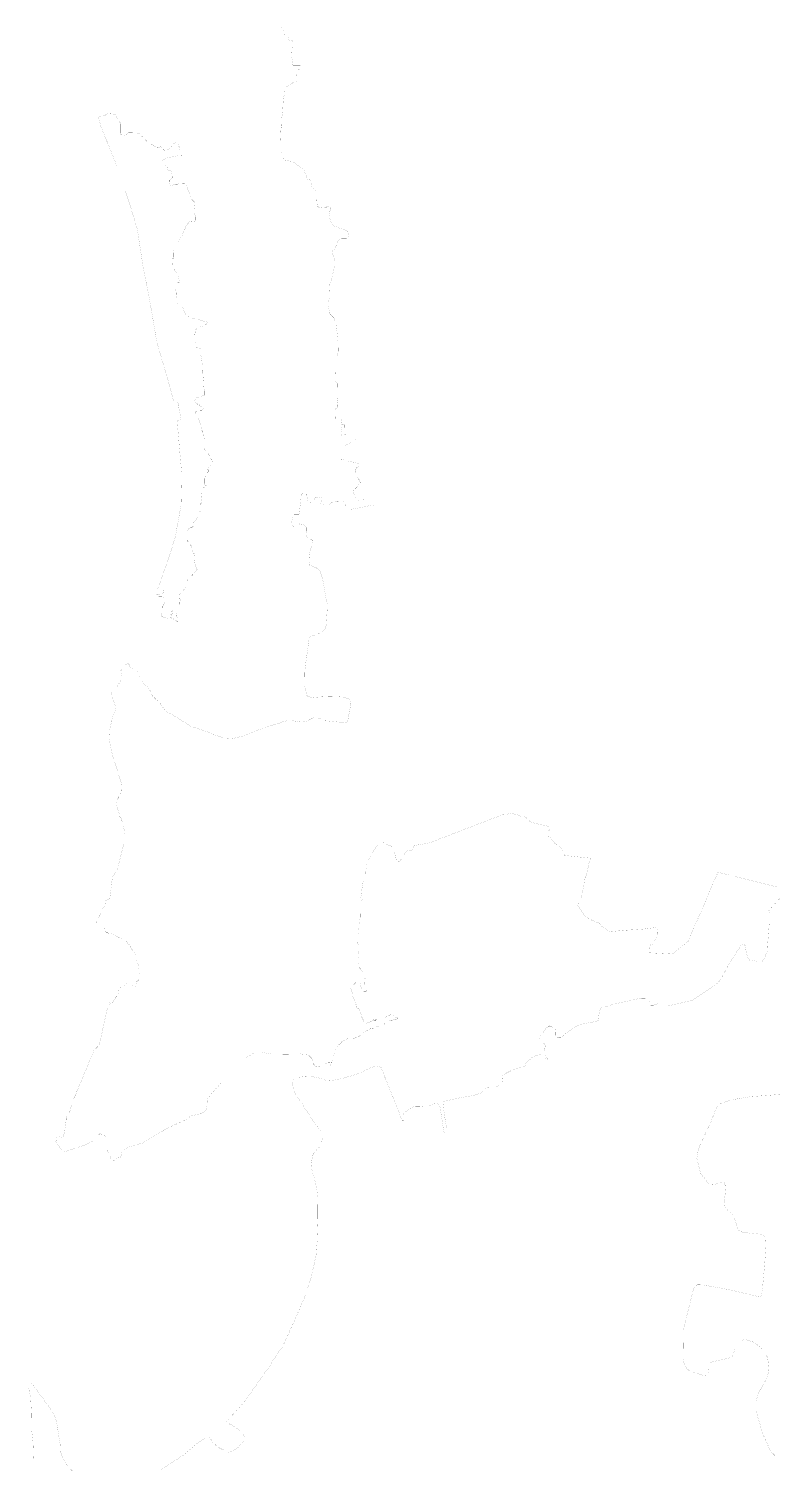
# Model space of a CAD drawing. Header units: metres. Extents: x 264643 to 276801, y 2090546 to 2143845.
# Drawn here: x 270138 to 276352, y 2104302 to 2116143 of the extents above; entities that cross this region are included whole.
import ezdxf

# ---------------------------------------------------------------- set-up
doc = ezdxf.new("R2010")
doc.units = ezdxf.units.M
doc.layers.add('HAZARDS LINE', color=1, linetype='Continuous')

msp = doc.modelspace()

# ---------------------------------------------------------------- linework, layer by layer
at = {"layer": 'HAZARDS LINE', "lineweight": 18}
for points, const_width in [([(272252, 2116051), (272250, 2116063), (272246, 2116075), (272247, 2116103), (272243, 2116115), (272239, 2116119), (272223, 2116139), (272212, 2116191)], 0.134), ([(271226, 2104285), (271354, 2104363), (271410, 2104402), (271515, 2104492), (271591, 2104543), (271615, 2104551), (271627, 2104551), (271643, 2104523), (271658, 2104503), (271698, 2104466), (271761, 2104434), (271785, 2104426), (271829, 2104445), (271869, 2104472), (271906, 2104520), (271914, 2104544), (271906, 2104576), (271883, 2104600), (271839, 2104628), (271804, 2104652), (271776, 2104665), (271768, 2104677), (271784, 2104700), (271837, 2104756), (271917, 2104846), (272116, 2105127), (272168, 2105210), (272229, 2105297), (272278, 2105404), (272323, 2105503), (272372, 2105614), (272405, 2105689), (272430, 2105765), (272458, 2105844), (272483, 2105951), (272504, 2106047), (272509, 2106114), (272514, 2106174), (272519, 2106306), (272518, 2106509), (272511, 2106589), (272492, 2106672), (272469, 2106752), (272465, 2106800), (272474, 2106864), (272486, 2106888), (272510, 2106915), (272531, 2106939), (272551, 2106978), (272555, 2107010), (272556, 2107042), (272540, 2107074), (272524, 2107094), (272501, 2107122), (272473, 2107163), (272434, 2107223), (272411, 2107259), (272391, 2107291), (272364, 2107331), (272332, 2107375), (272317, 2107423), (272309, 2107459), (272318, 2107487), (272326, 2107499), (272350, 2107511), (272406, 2107518), (272453, 2107521), (272541, 2107504), (272588, 2107484), (272632, 2107487), (272692, 2107495), (272796, 2107525), (272872, 2107548), (272912, 2107572), (272964, 2107595), (272996, 2107603), (273024, 2107599), (273040, 2107594), (273059, 2107542), (273172, 2107262), (273214, 2107154), (273226, 2107154), (273234, 2107162), (273223, 2107206), (273227, 2107218), (273239, 2107230), (273255, 2107237), (273291, 2107265), (273323, 2107272), (273359, 2107272), (273391, 2107276), (273431, 2107275), (273447, 2107279), (273451, 2107287), (273459, 2107291), (273487, 2107295), (273502, 2107294), (273518, 2107282), (273526, 2107262), (273556, 2107063), (273563, 2107051), (273579, 2107050), (273580, 2107094), (273569, 2107150), (273554, 2107258), (273550, 2107294), (273550, 2107310), (273586, 2107321), (273690, 2107344), (273762, 2107355), (273814, 2107366), (273850, 2107378), (273878, 2107398), (273898, 2107417), (273914, 2107429), (273938, 2107433), (273990, 2107432), (274014, 2107448), (274034, 2107468), (274042, 2107487), (274046, 2107495), (274035, 2107507), (274035, 2107515), (274047, 2107531), (274071, 2107547), (274095, 2107559), (274127, 2107574), (274159, 2107586), (274191, 2107593), (274219, 2107601), (274227, 2107613), (274231, 2107625), (274239, 2107637), (274259, 2107652), (274276, 2107672), (274304, 2107688), (274332, 2107695), (274352, 2107703), (274355, 2107699), (274387, 2107667), (274407, 2107659), (274415, 2107662), (274411, 2107666), (274399, 2107683), (274383, 2107695), (274375, 2107703), (274376, 2107715), (274380, 2107723), (274384, 2107735), (274388, 2107750), (274392, 2107774), (274388, 2107786), (274369, 2107802), (274353, 2107819), (274341, 2107823), (274341, 2107827), (274349, 2107846), (274353, 2107850), (274402, 2107922), (274414, 2107929), (274418, 2107933), (274426, 2107933), (274430, 2107937), (274434, 2107933), (274442, 2107933), (274454, 2107925), (274477, 2107905), (274481, 2107905), (274481, 2107901), (274477, 2107893), (274473, 2107885), (274473, 2107857), (274477, 2107853), (274485, 2107845), (274500, 2107837), (274520, 2107837), (274565, 2107876), (274637, 2107927), (274709, 2107954), (274793, 2107969), (274821, 2107977), (274829, 2107984), (274833, 2108024), (274837, 2108044), (274842, 2108064), (274846, 2108076), (274858, 2108084), (274954, 2108114), (275097, 2108145), (275177, 2108164), (275233, 2108163), (275237, 2108159), (275241, 2108159), (275241, 2108155), (275245, 2108151), (275245, 2108143), (275249, 2108131), (275249, 2108119), (275252, 2108115), (275252, 2108111), (275256, 2108107), (275264, 2108103), (275284, 2108103), (275292, 2108107), (275296, 2108111), (275308, 2108114), (275316, 2108118), (275328, 2108118), (275332, 2108114), (275396, 2108098), (275543, 2108132), (275607, 2108147), (275772, 2108257), (275828, 2108304), (275844, 2108331), (275897, 2108430), (275987, 2108573), (276007, 2108601), (276019, 2108604), (276027, 2108604), (276035, 2108600), (276039, 2108592), (276042, 2108576), (276046, 2108548), (276054, 2108516), (276057, 2108496), (276065, 2108484), (276069, 2108480), (276077, 2108476), (276093, 2108476), (276137, 2108464), (276173, 2108463), (276181, 2108467), (276201, 2108499), (276205, 2108511), (276209, 2108523), (276217, 2108542), (276221, 2108558), (276222, 2108590), (276231, 2108706), (276236, 2108773), (276236, 2108825), (276237, 2108861), (276233, 2108885), (276253, 2108908), (276322, 2108983), (276322, 2108999), (276322, 2109019), (276323, 2109043), (276323, 2109055), (276331, 2109071), (276100, 2109129), (275814, 2109200), (275569, 2108633), (275440, 2108527), (275249, 2108537), (275249, 2108553), (275250, 2108573), (275254, 2108589), (275254, 2108597), (275258, 2108605), (275282, 2108609), (275290, 2108633), (275298, 2108644), (275302, 2108656), (275315, 2108672), (275315, 2108684), (275319, 2108696), (275319, 2108708), (275315, 2108716), (275315, 2108728), (275311, 2108736), (275307, 2108740), (275299, 2108744), (275232, 2108737), (275212, 2108733), (275104, 2108726), (275056, 2108723), (274937, 2108712), (274921, 2108716), (274913, 2108717), (274897, 2108729), (274857, 2108757), (274850, 2108765), (274842, 2108777), (274838, 2108781), (274826, 2108785), (274814, 2108789), (274782, 2108802), (274723, 2108834), (274656, 2108935), (274660, 2108938), (274664, 2108938), (274664, 2108942), (274668, 2108942), (274668, 2108946), (274672, 2108946), (274672, 2108950), (274676, 2108954), (274676, 2108958), (274681, 2108962), (274681, 2108966), (274681, 2108970), (274681, 2108974), (274685, 2108978), (274685, 2108982), (274689, 2109006), (274693, 2109022), (274701, 2109050), (274710, 2109097), (274714, 2109109), (274718, 2109145), (274722, 2109149), (274723, 2109153), (274723, 2109157), (274731, 2109181), (274735, 2109197), (274752, 2109276), (274764, 2109316), (274553, 2109338), (274549, 2109342), (274545, 2109346), (274546, 2109354), (274542, 2109366), (274538, 2109378), (274534, 2109386), (274530, 2109390), (274526, 2109398), (274514, 2109406), (274494, 2109414), (274483, 2109427), (274467, 2109439), (274435, 2109483), (274416, 2109499), (274416, 2109511), (274416, 2109519), (274416, 2109527), (274416, 2109535), (274420, 2109543), (274424, 2109547), (274428, 2109555), (274429, 2109575), (274305, 2109604), (274286, 2109608), (274274, 2109612), (274230, 2109652), (274222, 2109657), (274214, 2109657), (274206, 2109657), (274202, 2109657), (274183, 2109665), (274159, 2109673), (274127, 2109682), (274115, 2109686), (274079, 2109678), (274043, 2109675), (273427, 2109438), (273311, 2109420), (273295, 2109384), (273291, 2109380), (273287, 2109380), (273255, 2109377), (273251, 2109373), (273243, 2109369), (273239, 2109365), (273235, 2109357), (273231, 2109341), (273227, 2109329), (273223, 2109321), (273219, 2109321), (273191, 2109290), (273183, 2109286), (273179, 2109286), (273179, 2109290), (273175, 2109290), (273171, 2109294), (273167, 2109298), (273167, 2109302), (273163, 2109306), (273159, 2109318), (273155, 2109342), (273148, 2109370), (273140, 2109394), (273136, 2109406), (273132, 2109410), (273124, 2109414), (273116, 2109418), (273092, 2109426), (273053, 2109447), (273049, 2109451), (273045, 2109451), (273041, 2109451), (273037, 2109451), (273033, 2109447), (273029, 2109447), (273021, 2109439), (273017, 2109435), (273017, 2109431), (273013, 2109427), (273009, 2109423), (273001, 2109411), (272980, 2109380), (272976, 2109372), (272968, 2109360), (272968, 2109356), (272968, 2109352), (272964, 2109344), (272964, 2109340), (272960, 2109340), (272952, 2109320), (272948, 2109316), (272948, 2109312), (272944, 2109313), (272940, 2109309), (272928, 2109289), (272928, 2109285), (272924, 2109285), (272924, 2109281), (272924, 2109277), (272919, 2109261), (272919, 2109245), (272915, 2109225), (272915, 2109221), (272915, 2109213), (272911, 2109197), (272911, 2109193), (272911, 2109189), (272907, 2109185), (272906, 2109181), (272906, 2109177), (272906, 2109174), (272906, 2109170), (272906, 2109166), (272906, 2109150), (272902, 2109150), (272902, 2109146), (272902, 2109142), (272898, 2109142), (272894, 2109142), (272890, 2109114), (272885, 2109086), (272881, 2109054), (272877, 2109014), (272872, 2108991), (272876, 2108991), (272880, 2108991), (272880, 2108987), (272880, 2108983), (272884, 2108979), (272880, 2108967), (272880, 2108955), (272880, 2108951), (272880, 2108947), (272880, 2108931), (272876, 2108919), (272876, 2108911), (272875, 2108907), (272875, 2108903), (272875, 2108899), (272875, 2108895), (272875, 2108891), (272871, 2108883), (272871, 2108879), (272871, 2108867), (272871, 2108863), (272871, 2108859), (272867, 2108855), (272867, 2108851), (272867, 2108843), (272867, 2108835), (272867, 2108831), (272866, 2108815), (272862, 2108800), (272862, 2108796), (272862, 2108788), (272858, 2108772), (272858, 2108768), (272858, 2108764), (272858, 2108760), (272858, 2108756), (272858, 2108752), (272858, 2108744), (272858, 2108740), (272854, 2108728), (272853, 2108724), (272853, 2108720), (272853, 2108712), (272849, 2108684), (272849, 2108660), (272849, 2108652), (272849, 2108648), (272848, 2108616), (272852, 2108600), (272852, 2108581), (272852, 2108573), (272852, 2108557), (272852, 2108553), (272855, 2108533), (272851, 2108529), (272851, 2108525), (272851, 2108505), (272851, 2108501), (272855, 2108497), (272855, 2108481), (272855, 2108477), (272855, 2108473), (272855, 2108469), (272855, 2108465), (272854, 2108461), (272858, 2108445), (272858, 2108425), (272858, 2108417), (272866, 2108409), (272874, 2108401), (272889, 2108377), (272905, 2108329), (272909, 2108321), (272900, 2108293), (272900, 2108285), (272904, 2108273), (272924, 2108233), (272924, 2108229), (272916, 2108221), (272908, 2108221), (272896, 2108221), (272892, 2108226), (272888, 2108226), (272880, 2108234), (272880, 2108238), (272868, 2108278), (272865, 2108290), (272861, 2108294), (272857, 2108298), (272849, 2108302), (272841, 2108298), (272833, 2108294), (272817, 2108278), (272792, 2108251), (272788, 2108247), (272796, 2108223), (272804, 2108199), (272807, 2108179), (272819, 2108147), (272823, 2108135), (272831, 2108115), (272835, 2108107), (272838, 2108091), (272842, 2108087), (272842, 2108083), (272846, 2108083), (272850, 2108079), (272858, 2108075), (272858, 2108071), (272862, 2108070), (272862, 2108067), (272866, 2108058), (272866, 2108055), (272870, 2108046), (272877, 2108023), (272877, 2108015), (272881, 2108007), (272889, 2107991), (272897, 2107974), (272897, 2107970), (272901, 2107959), (272905, 2107954), (272904, 2107950), (272908, 2107950), (272908, 2107946), (272912, 2107946), (272912, 2107942), (272912, 2107946), (272916, 2107946), (272920, 2107946), (272920, 2107950), (272916, 2107950), (272916, 2107954), (272920, 2107954), (272932, 2107962), (272952, 2107970), (272972, 2107978), (272973, 2107982), (272977, 2107982), (272977, 2107986), (272981, 2107985), (272981, 2107981), (272980, 2107978), (272984, 2107977), (272988, 2107977), (272988, 2107981), (272989, 2107985), (272992, 2107985), (272992, 2107981), (272996, 2107977), (272996, 2107981), (272996, 2107985), (273000, 2107985), (273001, 2107989), (273004, 2107989), (273005, 2107993), (273009, 2107993), (273013, 2107993), (273016, 2107993), (273017, 2107997), (273021, 2107997), (273029, 2108001), (273033, 2108001), (273036, 2108001), (273040, 2107997), (273044, 2107997), (273044, 2108001), (273048, 2108001), (273060, 2108001), (273064, 2108004), (273068, 2108004), (273104, 2108020), (273120, 2108028), (273124, 2108028), (273120, 2108028), (273120, 2108024), (273124, 2108024), (273128, 2108024), (273136, 2108024), (273140, 2108024), (273144, 2108023), (273144, 2108019), (273152, 2108015), (273156, 2108011), (273156, 2108007), (273160, 2108007), (273168, 2108003), (273172, 2107999), (273176, 2107999), (273176, 2108003), (273184, 2108003), (273184, 2108007), (273184, 2108003), (273180, 2108003), (273172, 2107999), (273172, 2107995), (273168, 2107995), (273168, 2107991), (273164, 2107991), (273164, 2107987), (273160, 2107987), (273160, 2107991), (273156, 2107991), (273148, 2107988), (273136, 2107984), (273128, 2107980), (273120, 2107980), (273108, 2107976), (273108, 2107972), (273104, 2107972), (273104, 2107968), (273100, 2107968), (273100, 2107964), (273096, 2107964), (273092, 2107964), (273088, 2107960), (273084, 2107960), (273080, 2107960), (273076, 2107957), (273072, 2107957), (273068, 2107953), (273064, 2107949), (273060, 2107949), (273060, 2107945), (273056, 2107945), (273056, 2107949), (273056, 2107945), (273052, 2107945), (273052, 2107941), (273048, 2107941), (273044, 2107941), (273044, 2107945), (273040, 2107945), (273036, 2107945), (273036, 2107941), (273032, 2107941), (273028, 2107941), (273024, 2107937), (273020, 2107937), (273016, 2107933), (273012, 2107933), (273012, 2107937), (273012, 2107933), (273008, 2107929), (273000, 2107926), (272996, 2107926), (272992, 2107922), (272988, 2107918), (272984, 2107918), (272976, 2107914), (272972, 2107914), (272968, 2107914), (272964, 2107914), (272960, 2107910), (272956, 2107910), (272952, 2107914), (272948, 2107914), (272948, 2107910), (272936, 2107906), (272932, 2107906), (272932, 2107902), (272928, 2107902), (272928, 2107898), (272924, 2107894), (272920, 2107895), (272920, 2107891), (272916, 2107891), (272896, 2107883), (272892, 2107883), (272888, 2107883), (272876, 2107879), (272872, 2107879), (272868, 2107879), (272868, 2107875), (272868, 2107871), (272868, 2107867), (272868, 2107863), (272868, 2107859), (272864, 2107859), (272864, 2107855), (272860, 2107855), (272860, 2107851), (272856, 2107851), (272856, 2107847), (272852, 2107848), (272847, 2107844), (272844, 2107844), (272840, 2107844), (272836, 2107844), (272832, 2107840), (272828, 2107840), (272827, 2107836), (272819, 2107832), (272815, 2107832), (272815, 2107828), (272811, 2107828), (272807, 2107828), (272804, 2107828), (272803, 2107824), (272799, 2107824), (272796, 2107828), (272792, 2107828), (272788, 2107832), (272784, 2107836), (272780, 2107836), (272776, 2107836), (272772, 2107836), (272768, 2107833), (272760, 2107829), (272748, 2107825), (272740, 2107821), (272716, 2107805), (272716, 2107801), (272716, 2107797), (272712, 2107797), (272707, 2107789), (272695, 2107782), (272691, 2107782), (272691, 2107778), (272687, 2107774), (272675, 2107754), (272671, 2107754), (272667, 2107746), (272667, 2107742), (272663, 2107738), (272663, 2107730), (272659, 2107726), (272655, 2107722), (272655, 2107714), (272655, 2107710), (272651, 2107706), (272651, 2107698), (272647, 2107687), (272647, 2107683), (272646, 2107679), (272646, 2107667), (272646, 2107663), (272646, 2107659), (272646, 2107655), (272642, 2107655), (272642, 2107651), (272638, 2107651), (272638, 2107647), (272638, 2107643), (272638, 2107639), (272634, 2107639), (272634, 2107635), (272634, 2107631), (272630, 2107631), (272630, 2107627), (272630, 2107623), (272630, 2107615), (272630, 2107607), (272626, 2107611), (272622, 2107623), (272622, 2107627), (272618, 2107627), (272618, 2107631), (272614, 2107631), (272610, 2107631), (272606, 2107631), (272602, 2107631), (272602, 2107627), (272598, 2107627), (272594, 2107627), (272590, 2107627), (272582, 2107623), (272578, 2107624), (272574, 2107620), (272570, 2107616), (272566, 2107616), (272558, 2107612), (272554, 2107608), (272550, 2107608), (272546, 2107608), (272534, 2107604), (272530, 2107604), (272526, 2107604), (272526, 2107600), (272486, 2107597), (272490, 2107613), (272482, 2107621), (272483, 2107629), (272479, 2107637), (272479, 2107641), (272479, 2107645), (272479, 2107649), (272475, 2107649), (272475, 2107653), (272471, 2107661), (272467, 2107669), (272455, 2107681), (272447, 2107685), (272447, 2107689), (272443, 2107689), (272443, 2107693), (272439, 2107693), (272428, 2107697), (272420, 2107701), (272416, 2107701), (272412, 2107701), (272408, 2107701), (272400, 2107701), (272372, 2107706), (272324, 2107706), (272312, 2107702), (272308, 2107702), (272304, 2107702), (272221, 2107703), (272133, 2107704), (272057, 2107717), (272006, 2107718), (271929, 2107675), (271901, 2107647), (271728, 2107474), (271615, 2107344), (271607, 2107312), (271606, 2107284), (271602, 2107260), (271594, 2107236), (271558, 2107213), (271470, 2107194), (271438, 2107166), (271286, 2107096), (271077, 2106971), (271049, 2106964), (270965, 2106941), (270925, 2106917), (270905, 2106898), (270901, 2106878), (270892, 2106850), (270865, 2106854), (270856, 2106838), (270856, 2106826), (270820, 2106823), (270805, 2106871), (270782, 2106915), (270782, 2106943), (270783, 2107022), (270727, 2107047), (270723, 2107047), (270663, 2106988), (270619, 2106961), (270583, 2106949), (270531, 2106930), (270463, 2106911), (270423, 2106895), (270407, 2106911), (270360, 2106983), (270368, 2106999), (270372, 2106999), (270372, 2107007), (270368, 2107011), (270365, 2107015), (270365, 2107019), (270365, 2107023), (270369, 2107027), (270381, 2107023), (270389, 2107023), (270412, 2107019), (270416, 2107019), (270420, 2107019), (270433, 2107058), (270442, 2107134), (270446, 2107166), (270446, 2107174), (270454, 2107197), (270462, 2107209), (270470, 2107225), (270475, 2107229), (270491, 2107285), (270508, 2107336), (270524, 2107368), (270532, 2107396), (270536, 2107400), (270675, 2107733), (270716, 2107776), (270732, 2107836), (270766, 2107995), (270787, 2108086), (270791, 2108086), (270791, 2108090), (270791, 2108094), (270791, 2108098), (270795, 2108102), (270795, 2108110), (270799, 2108110), (270803, 2108126), (270811, 2108122), (270815, 2108118), (270819, 2108118), (270823, 2108118), (270827, 2108125), (270839, 2108145), (270843, 2108153), (270848, 2108161), (270852, 2108169), (270856, 2108173), (270860, 2108177), (270864, 2108181), (270864, 2108185), (270872, 2108193), (270888, 2108212), (270880, 2108224), (270876, 2108224), (270876, 2108228), (270880, 2108232), (270880, 2108236), (270884, 2108240), (270888, 2108240), (270896, 2108248), (270896, 2108252), (270900, 2108252), (270904, 2108256), (270908, 2108256), (270912, 2108260), (270916, 2108260), (270920, 2108260), (270920, 2108264), (270924, 2108264), (270924, 2108268), (270928, 2108268), (270928, 2108272), (270936, 2108276), (270937, 2108280), (270941, 2108280), (270945, 2108283), (270953, 2108283), (270956, 2108283), (270960, 2108283), (270964, 2108283), (270972, 2108283), (270976, 2108283), (270980, 2108279), (270980, 2108275), (270984, 2108271), (270988, 2108267), (270992, 2108267), (270992, 2108263), (270996, 2108263), (271000, 2108259), (271004, 2108259), (271008, 2108259), (271008, 2108255), (271012, 2108255), (271016, 2108259), (271020, 2108259), (271024, 2108263), (271024, 2108267), (271024, 2108271), (271024, 2108275), (271024, 2108279), (271024, 2108283), (271024, 2108287), (271020, 2108287), (271020, 2108291), (271024, 2108291), (271024, 2108295), (271028, 2108298), (271028, 2108302), (271032, 2108302), (271036, 2108306), (271040, 2108306), (271040, 2108310), (271044, 2108314), (271045, 2108318), (271048, 2108318), (271049, 2108322), (271049, 2108334), (271049, 2108342), (271053, 2108346), (271053, 2108350), (271053, 2108354), (271053, 2108358), (271053, 2108362), (271049, 2108366), (271045, 2108374), (271045, 2108382), (271045, 2108386), (271041, 2108394), (271041, 2108402), (271042, 2108406), (271046, 2108410), (271046, 2108414), (271046, 2108418), (271042, 2108430), (271042, 2108434), (271038, 2108442), (271038, 2108450), (271034, 2108454), (271030, 2108462), (271030, 2108466), (271026, 2108482), (271026, 2108486), (271027, 2108490), (271027, 2108498), (271027, 2108502), (271023, 2108510), (271019, 2108518), (271019, 2108522), (271015, 2108530), (271015, 2108534), (271007, 2108546), (271003, 2108550), (270995, 2108554), (270995, 2108558), (270988, 2108562), (270988, 2108566), (270984, 2108566), (270984, 2108570), (270980, 2108574), (270980, 2108578), (270972, 2108594), (270968, 2108598), (270933, 2108642), (270929, 2108642), (270925, 2108646), (270921, 2108646), (270917, 2108646), (270917, 2108650), (270913, 2108650), (270909, 2108650), (270905, 2108650), (270901, 2108654), (270897, 2108655), (270889, 2108659), (270877, 2108663), (270873, 2108667), (270861, 2108675), (270861, 2108679), (270857, 2108679), (270853, 2108679), (270826, 2108695), (270822, 2108695), (270822, 2108691), (270818, 2108687), (270818, 2108683), (270818, 2108679), (270814, 2108675), (270814, 2108679), (270814, 2108683), (270810, 2108683), (270810, 2108687), (270806, 2108691), (270802, 2108695), (270798, 2108695), (270794, 2108699), (270790, 2108700), (270786, 2108704), (270782, 2108704), (270778, 2108704), (270778, 2108708), (270774, 2108708), (270774, 2108712), (270770, 2108712), (270770, 2108716), (270766, 2108720), (270762, 2108724), (270758, 2108724), (270758, 2108728), (270758, 2108732), (270763, 2108744), (270691, 2108780), (270748, 2108899), (270765, 2108923), (270769, 2108967), (270801, 2108978), (270805, 2108978), (270805, 2108982), (270827, 2109161), (270868, 2109221), (270909, 2109391), (270930, 2109455), (270930, 2109463), (270930, 2109467), (270930, 2109471), (270930, 2109475), (270930, 2109483), (270930, 2109487), (270930, 2109491), (270930, 2109495), (270930, 2109499), (270930, 2109503), (270931, 2109511), (270927, 2109527), (270927, 2109531), (270927, 2109539), (270923, 2109555), (270919, 2109571), (270916, 2109590), (270912, 2109595), (270912, 2109606), (270908, 2109611), (270904, 2109626), (270904, 2109630), (270904, 2109634), (270900, 2109634), (270900, 2109638), (270896, 2109650), (270896, 2109654), (270892, 2109658), (270888, 2109659), (270888, 2109663), (270885, 2109671), (270881, 2109690), (270869, 2109722), (270862, 2109754), (270862, 2109770), (270866, 2109798), (270870, 2109802), (270870, 2109806), (270870, 2109810), (270874, 2109810), (270874, 2109814), (270874, 2109818), (270878, 2109822), (270878, 2109826), (270882, 2109830), (270886, 2109830), (270886, 2109834), (270886, 2109838), (270891, 2109846), (270895, 2109850), (270895, 2109854), (270895, 2109858), (270899, 2109870), (270899, 2109874), (270899, 2109878), (270903, 2109889), (270903, 2109897), (270903, 2109901), (270903, 2109905), (270903, 2109917), (270899, 2109921), (270899, 2109925), (270900, 2109933), (270900, 2109937), (270830, 2110153), (270800, 2110289), (270805, 2110373), (270826, 2110472), (270846, 2110520), (270855, 2110551), (270816, 2110679), (270816, 2110683), (270820, 2110687), (270824, 2110687), (270828, 2110687), (270836, 2110683), (270840, 2110679), (270852, 2110679), (270856, 2110679), (270856, 2110683), (270856, 2110703), (270857, 2110711), (270857, 2110715), (270857, 2110719), (270861, 2110719), (270897, 2110782), (270901, 2110790), (270905, 2110790), (270905, 2110794), (270905, 2110798), (270909, 2110806), (270909, 2110810), (270898, 2110838), (270894, 2110842), (270894, 2110846), (270890, 2110846), (270894, 2110850), (270894, 2110854), (270910, 2110885), (270930, 2110905), (270931, 2110909), (270934, 2110909), (270951, 2110917), (270954, 2110917), (270958, 2110917), (270962, 2110913), (270970, 2110897), (270978, 2110885), (270982, 2110880), (270990, 2110876), (271002, 2110872), (271014, 2110860), (271022, 2110856), (271033, 2110848), (271037, 2110844), (271041, 2110836), (271045, 2110824), (271049, 2110800), (271057, 2110784), (271068, 2110772), (271088, 2110748), (271092, 2110744), (271104, 2110736), (271120, 2110724), (271127, 2110712), (271135, 2110699), (271159, 2110647), (271170, 2110639), (271182, 2110627), (271202, 2110611), (271218, 2110595), (271229, 2110575), (271269, 2110527), (271328, 2110490), (271376, 2110462), (271427, 2110429), (271470, 2110401), (271590, 2110364), (271689, 2110323), (271748, 2110306), (271816, 2110301), (271900, 2110320), (272008, 2110363), (272072, 2110390), (272204, 2110428), (272232, 2110440), (272268, 2110448), (272311, 2110447), (272339, 2110443), (272371, 2110438), (272399, 2110438), (272431, 2110446), (272451, 2110457), (272467, 2110465), (272491, 2110473), (272519, 2110473), (272543, 2110460), (272566, 2110448), (272666, 2110439), (272706, 2110435), (272733, 2110430), (272749, 2110434), (272761, 2110438), (272765, 2110446), (272791, 2110589), (272787, 2110609), (272775, 2110625), (272756, 2110633), (272724, 2110642), (272672, 2110646), (272612, 2110647), (272553, 2110644), (272493, 2110640), (272469, 2110637), (272457, 2110641), (272437, 2110649), (272429, 2110653), (272410, 2110733), (272412, 2110864), (272421, 2110936), (272447, 2111123), (272459, 2111143), (272503, 2111154), (272511, 2111158), (272523, 2111162), (272531, 2111170), (272563, 2111181), (272575, 2111197), (272587, 2111233), (272597, 2111380), (272597, 2111408), (272586, 2111452), (272578, 2111504), (272560, 2111604), (272552, 2111632), (272540, 2111672), (272529, 2111692), (272517, 2111700), (272501, 2111708), (272449, 2111728), (272450, 2111736), (272446, 2111752), (272446, 2111780), (272450, 2111820), (272455, 2111844), (272467, 2111880), (272479, 2111915), (272476, 2111919), (272476, 2111927), (272472, 2111931), (272472, 2111935), (272456, 2111943), (272448, 2111943), (272440, 2111948), (272432, 2111948), (272432, 2111952), (272420, 2111980), (272421, 2111992), (272425, 2112007), (272425, 2112035), (272421, 2112043), (272421, 2112047), (272417, 2112047), (272417, 2112051), (272413, 2112051), (272409, 2112055), (272401, 2112060), (272390, 2112064), (272370, 2112068), (272366, 2112064), (272362, 2112064), (272350, 2112056), (272334, 2112048), (272318, 2112049), (272310, 2112053), (272306, 2112061), (272302, 2112069), (272311, 2112124), (272311, 2112132), (272315, 2112140), (272315, 2112144), (272319, 2112144), (272323, 2112148), (272363, 2112148), (272367, 2112164), (272376, 2112243), (272380, 2112287), (272380, 2112299), (272384, 2112307), (272384, 2112311), (272388, 2112311), (272388, 2112315), (272428, 2112314), (272428, 2112306), (272432, 2112270), (272435, 2112254), (272439, 2112250), (272443, 2112246), (272475, 2112242), (272479, 2112242), (272483, 2112246), (272487, 2112250), (272487, 2112262), (272491, 2112274), (272496, 2112282), (272500, 2112286), (272504, 2112285), (272516, 2112289), (272528, 2112289), (272547, 2112285), (272547, 2112281), (272551, 2112273), (272543, 2112237), (272547, 2112233), (272555, 2112229), (272579, 2112225), (272594, 2112225), (272599, 2112229), (272610, 2112228), (272618, 2112232), (272627, 2112240), (272631, 2112244), (272639, 2112248), (272662, 2112248), (272674, 2112252), (272726, 2112251), (272734, 2112247), (272738, 2112243), (272742, 2112239), (272742, 2112231), (272750, 2112215), (272750, 2112199), (272753, 2112195), (272753, 2112191), (272757, 2112191), (272761, 2112187), (272773, 2112187), (272805, 2112190), (272885, 2112205), (272941, 2112217), (272989, 2112224), (273005, 2112224), (273009, 2112228), (273013, 2112232), (273013, 2112272), (272902, 2112273), (272882, 2112269), (272878, 2112269), (272866, 2112265), (272850, 2112262), (272842, 2112262), (272838, 2112270), (272834, 2112278), (272830, 2112290), (272815, 2112318), (272811, 2112326), (272811, 2112338), (272815, 2112346), (272823, 2112354), (272831, 2112361), (272843, 2112373), (272847, 2112381), (272855, 2112389), (272859, 2112397), (272867, 2112405), (272867, 2112413), (272864, 2112421), (272864, 2112425), (272860, 2112425), (272860, 2112429), (272856, 2112433), (272856, 2112441), (272852, 2112445), (272848, 2112445), (272848, 2112449), (272844, 2112453), (272844, 2112457), (272832, 2112469), (272833, 2112493), (272829, 2112493), (272829, 2112501), (272825, 2112501), (272825, 2112509), (272833, 2112517), (272833, 2112525), (272837, 2112525), (272837, 2112529), (272841, 2112533), (272845, 2112537), (272849, 2112537), (272849, 2112540), (272853, 2112548), (272857, 2112548), (272857, 2112560), (272861, 2112560), (272861, 2112564), (272853, 2112564), (272833, 2112573), (272802, 2112577), (272786, 2112581), (272762, 2112585), (272734, 2112594), (272714, 2112598), (272710, 2112598), (272710, 2112606), (272714, 2112614), (272715, 2112685), (272743, 2112713), (272771, 2112729), (272796, 2112744), (272800, 2112744), (272804, 2112748), (272808, 2112748), (272808, 2112752), (272812, 2112752), (272816, 2112756), (272824, 2112756), (272824, 2112760), (272828, 2112760), (272824, 2112772), (272824, 2112776), (272812, 2112788), (272796, 2112796), (272752, 2112797), (272748, 2112801), (272740, 2112801), (272740, 2112797), (272720, 2112797), (272720, 2112793), (272716, 2112793), (272716, 2112797), (272713, 2112801), (272713, 2112817), (272709, 2112837), (272713, 2112853), (272713, 2112861), (272737, 2112860), (272741, 2112864), (272741, 2112880), (272737, 2112884), (272729, 2112888), (272714, 2112889), (272714, 2112897), (272710, 2112928), (272690, 2112929), (272686, 2112925), (272682, 2112921), (272682, 2112917), (272662, 2112917), (272662, 2112921), (272659, 2113005), (272663, 2113017), (272671, 2113021), (272675, 2113021), (272679, 2113024), (272683, 2113032), (272684, 2113064), (272680, 2113088), (272676, 2113112), (272678, 2113224), (272666, 2113244), (272662, 2113248), (272658, 2113256), (272658, 2113276), (272662, 2113280), (272662, 2113284), (272666, 2113292), (272667, 2113311), (272663, 2113311), (272663, 2113327), (272659, 2113327), (272660, 2113415), (272664, 2113419), (272672, 2113427), (272676, 2113435), (272676, 2113447), (272689, 2113494), (272689, 2113518), (272685, 2113526), (272685, 2113570), (272682, 2113578), (272682, 2113598), (272678, 2113634), (272667, 2113718), (272652, 2113762), (272632, 2113782), (272624, 2113794), (272620, 2113794), (272616, 2113802), (272613, 2113818), (272605, 2113866), (272605, 2113890), (272614, 2113930), (272614, 2113953), (272611, 2114001), (272611, 2114029), (272615, 2114037), (272619, 2114045), (272627, 2114065), (272640, 2114109), (272640, 2114120), (272648, 2114152), (272657, 2114192), (272657, 2114232), (272653, 2114248), (272650, 2114268), (272646, 2114276), (272642, 2114288), (272638, 2114296), (272638, 2114308), (272642, 2114316), (272646, 2114320), (272666, 2114347), (272670, 2114359), (272679, 2114371), (272679, 2114383), (272683, 2114395), (272687, 2114403), (272691, 2114407), (272699, 2114411), (272711, 2114414), (272755, 2114414), (272759, 2114418), (272767, 2114418), (272775, 2114426), (272775, 2114430), (272771, 2114450), (272767, 2114462), (272767, 2114474), (272763, 2114474), (272763, 2114478), (272720, 2114494), (272680, 2114510), (272664, 2114515), (272641, 2114531), (272637, 2114535), (272633, 2114543), (272621, 2114563), (272621, 2114571), (272617, 2114587), (272614, 2114611), (272610, 2114619), (272614, 2114635), (272622, 2114651), (272626, 2114666), (272622, 2114670), (272622, 2114674), (272618, 2114678), (272618, 2114682), (272606, 2114683), (272594, 2114679), (272590, 2114675), (272582, 2114675), (272574, 2114671), (272559, 2114671), (272527, 2114675), (272523, 2114676), (272519, 2114680), (272515, 2114684), (272511, 2114712), (272511, 2114719), (272508, 2114767), (272508, 2114799), (272504, 2114803), (272492, 2114819), (272481, 2114827), (272477, 2114831), (272473, 2114839), (272469, 2114847), (272461, 2114879), (272457, 2114891), (272457, 2114895), (272454, 2114899), (272446, 2114903), (272438, 2114904), (272434, 2114908), (272414, 2114952), (272407, 2114980), (272395, 2114992), (272391, 2114992), (272375, 2115004), (272312, 2115048), (272296, 2115053), (272240, 2115061), (272237, 2115093), (272237, 2115113), (272233, 2115121), (272229, 2115125), (272209, 2115129), (272210, 2115209), (272215, 2115328), (272223, 2115328), (272220, 2115396), (272229, 2115468), (272234, 2115559), (272243, 2115607), (272239, 2115647), (272239, 2115659), (272247, 2115667), (272259, 2115667), (272267, 2115670), (272299, 2115690), (272311, 2115698), (272323, 2115702), (272331, 2115702), (272335, 2115705), (272343, 2115705), (272344, 2115745), (272348, 2115789), (272348, 2115793), (272352, 2115801), (272352, 2115805), (272356, 2115805), (272360, 2115809), (272364, 2115809), (272372, 2115813), (272376, 2115821), (272380, 2115824), (272380, 2115832), (272373, 2115841), (272313, 2115841), (272313, 2115845), (272309, 2115877), (272302, 2115917), (272306, 2115969), (272307, 2115993), (272311, 2116009), (272311, 2116040), (272307, 2116040), (272307, 2116044), (272299, 2116045), (272291, 2116049), (272283, 2116049), (272279, 2116053), (272277, 2116073)], 0.597), ([(272525, 2107525), (272497, 2107525), (272489, 2107525), (272477, 2107521)], 0.597), ([(276317, 2104366), (276266, 2104415), (276239, 2104451), (276215, 2104507), (276184, 2104575), (276127, 2104767), (276128, 2104846), (276144, 2104906), (276189, 2104981), (276213, 2105033), (276234, 2105088), (276230, 2105140), (276227, 2105172), (276223, 2105204), (276204, 2105240), (276180, 2105276), (276137, 2105312), (276097, 2105337), (276038, 2105353), (276002, 2105346), (275974, 2105318), (275953, 2105275), (275941, 2105231), (275924, 2105207), (275865, 2105192), (275765, 2105169), (275741, 2105162), (275740, 2105118), (275736, 2105078), (275728, 2105062), (275696, 2105058), (275612, 2105083), (275561, 2105108), (275541, 2105136), (275526, 2105192), (275529, 2105431), (275600, 2105721), (275616, 2105780), (275644, 2105804), (275692, 2105803), (275903, 2105765), (276078, 2105723), (276149, 2105707), (276173, 2105714), (276182, 2105786), (276200, 2105989), (276210, 2106132), (276207, 2106192), (276195, 2106208), (276179, 2106220), (276071, 2106229), (276016, 2106238), (275988, 2106250), (275976, 2106270), (275965, 2106306), (275953, 2106338), (275942, 2106370), (275922, 2106394), (275898, 2106411), (275883, 2106435), (275871, 2106451), (275867, 2106495), (275872, 2106538), (275876, 2106586), (275873, 2106626), (275865, 2106650), (275849, 2106650), (275833, 2106646), (275789, 2106631), (275741, 2106628), (275718, 2106664), (275671, 2106720), (275659, 2106772), (275640, 2106844), (275649, 2106899), (275661, 2106943), (275719, 2107066), (275751, 2107133), (275796, 2107248), (275804, 2107260), (275812, 2107272), (275841, 2107300), (275925, 2107327), (276084, 2107353), (276351, 2107373)], 0.597), ([(270177, 2104221), (270179, 2104324), (270176, 2104404), (270173, 2104504), (270162, 2104603), (270160, 2104747), (270153, 2104878), (270138, 2104950), (270138, 2104978), (270142, 2104986), (270150, 2104990), (270162, 2104990), (270198, 2104946), (270280, 2104833), (270343, 2104741), (270366, 2104681), (270396, 2104493), (270399, 2104429), (270414, 2104385), (270457, 2104313), (270536, 2104229)], 0.597)]:
    msp.add_lwpolyline(points, dxfattribs=dict(at, const_width=const_width))
at = {"layer": 'HAZARDS LINE', "lineweight": 18, "const_width": 0.597}
msp.add_lwpolyline([(270846, 2115440), (270890, 2115371), (270893, 2115363), (270893, 2115355), (270893, 2115347), (270893, 2115335), (270893, 2115327), (270893, 2115319), (270893, 2115312), (270893, 2115296), (270893, 2115288), (270896, 2115280), (270896, 2115276), (270900, 2115272), (270904, 2115268), (270908, 2115268), (270912, 2115263), (270916, 2115263), (270920, 2115263), (270932, 2115267), (270952, 2115283), (270960, 2115287), (270964, 2115287), (270972, 2115287), (271020, 2115286), (271040, 2115282), (271048, 2115278), (271079, 2115250), (271087, 2115242), (271095, 2115234), (271111, 2115217), (271135, 2115205), (271158, 2115185), (271174, 2115177), (271186, 2115173), (271194, 2115169), (271198, 2115169), (271202, 2115169), (271210, 2115168), (271222, 2115172), (271230, 2115168), (271234, 2115164), (271253, 2115144), (271257, 2115144), (271261, 2115140), (271273, 2115148), (271285, 2115152), (271297, 2115160), (271318, 2115179), (271318, 2115183), (271322, 2115187), (271326, 2115191), (271326, 2115187), (271326, 2115191), (271350, 2115211), (271354, 2115211), (271362, 2115203), (271366, 2115199), (271369, 2115183), (271373, 2115175), (271381, 2115167), (271381, 2115163), (271381, 2115159), (271373, 2115147), (271369, 2115143), (271373, 2115143), (271373, 2115135), (271381, 2115123), (271381, 2115119), (271385, 2115119), (271392, 2115111), (271396, 2115107), (271400, 2115103), (271396, 2115103), (271392, 2115099), (271376, 2115099), (271348, 2115095), (271328, 2115091), (271277, 2115080), (271245, 2115065), (271241, 2115065), (271232, 2115053), (271232, 2115049), (271232, 2115045), (271236, 2115045), (271248, 2115033), (271252, 2115029), (271256, 2115025), (271272, 2115012), (271280, 2115004), (271284, 2115004), (271284, 2115000), (271284, 2114992), (271284, 2114988), (271283, 2114984), (271287, 2114980), (271287, 2114976), (271295, 2114980), (271299, 2114984), (271303, 2114984), (271307, 2114984), (271307, 2114980), (271315, 2114948), (271315, 2114944), (271319, 2114928), (271319, 2114916), (271318, 2114912), (271315, 2114912), (271298, 2114901), (271298, 2114897), (271294, 2114897), (271294, 2114893), (271294, 2114889), (271294, 2114885), (271298, 2114869), (271298, 2114865), (271298, 2114861), (271302, 2114857), (271302, 2114853), (271306, 2114853), (271334, 2114860), (271338, 2114860), (271346, 2114864), (271350, 2114864), (271354, 2114864), (271362, 2114864), (271370, 2114868), (271390, 2114868), (271394, 2114868), (271406, 2114867), (271410, 2114867), (271418, 2114867), (271422, 2114871), (271426, 2114871), (271430, 2114867), (271429, 2114863), (271433, 2114859), (271433, 2114855), (271437, 2114855), (271437, 2114851), (271445, 2114835), (271445, 2114831), (271457, 2114799), (271461, 2114791), (271464, 2114783), (271464, 2114775), (271476, 2114755), (271476, 2114751), (271480, 2114739), (271500, 2114719), (271507, 2114711), (271507, 2114703), (271503, 2114691), (271499, 2114655), (271503, 2114643), (271506, 2114615), (271514, 2114595), (271514, 2114579), (271514, 2114575), (271514, 2114567), (271506, 2114560), (271498, 2114556), (271494, 2114556), (271482, 2114556), (271478, 2114560), (271474, 2114560), (271466, 2114556), (271462, 2114552), (271458, 2114552), (271450, 2114540), (271446, 2114536), (271429, 2114509), (271425, 2114501), (271413, 2114481), (271413, 2114477), (271409, 2114469), (271401, 2114441), (271397, 2114437), (271381, 2114410), (271376, 2114402), (271372, 2114402), (271372, 2114394), (271368, 2114394), (271368, 2114390), (271348, 2114370), (271340, 2114362), (271336, 2114354), (271332, 2114346), (271332, 2114338), (271327, 2114299), (271327, 2114271), (271327, 2114267), (271327, 2114263), (271331, 2114263), (271331, 2114259), (271331, 2114255), (271327, 2114255), (271323, 2114255), (271319, 2114251), (271322, 2114199), (271330, 2114199), (271334, 2114199), (271334, 2114195), (271334, 2114191), (271334, 2114187), (271334, 2114183), (271334, 2114179), (271334, 2114175), (271334, 2114171), (271334, 2114163), (271334, 2114159), (271338, 2114159), (271338, 2114155), (271357, 2114131), (271369, 2114119), (271369, 2114115), (271373, 2114095), (271377, 2114071), (271377, 2114067), (271377, 2114059), (271376, 2114055), (271372, 2114055), (271369, 2114055), (271365, 2114055), (271365, 2114059), (271361, 2114059), (271353, 2114059), (271349, 2114059), (271345, 2114059), (271345, 2114055), (271345, 2114051), (271344, 2114012), (271348, 2113992), (271352, 2113968), (271351, 2113944), (271355, 2113932), (271355, 2113904), (271359, 2113896), (271359, 2113892), (271359, 2113888), (271359, 2113884), (271363, 2113884), (271363, 2113880), (271378, 2113880), (271394, 2113880), (271398, 2113880), (271398, 2113876), (271406, 2113852), (271418, 2113812), (271417, 2113808), (271421, 2113800), (271425, 2113800), (271453, 2113775), (271457, 2113771), (271461, 2113771), (271473, 2113767), (271473, 2113763), (271477, 2113763), (271481, 2113763), (271505, 2113755), (271520, 2113755), (271548, 2113746), (271552, 2113746), (271564, 2113742), (271584, 2113734), (271604, 2113730), (271608, 2113730), (271604, 2113714), (271600, 2113710), (271596, 2113710), (271596, 2113706), (271592, 2113706), (271588, 2113702), (271584, 2113698), (271568, 2113690), (271564, 2113690), (271560, 2113691), (271548, 2113695), (271544, 2113695), (271536, 2113695), (271532, 2113695), (271532, 2113691), (271532, 2113687), (271532, 2113683), (271528, 2113683), (271528, 2113679), (271524, 2113675), (271511, 2113667), (271511, 2113663), (271507, 2113659), (271507, 2113655), (271511, 2113643), (271507, 2113639), (271507, 2113635), (271503, 2113631), (271503, 2113627), (271507, 2113627), (271507, 2113623), (271507, 2113619), (271507, 2113615), (271507, 2113599), (271507, 2113592), (271506, 2113572), (271506, 2113564), (271506, 2113560), (271510, 2113556), (271510, 2113552), (271510, 2113528), (271510, 2113524), (271514, 2113520), (271518, 2113520), (271530, 2113516), (271546, 2113515), (271550, 2113511), (271553, 2113507), (271553, 2113503), (271553, 2113495), (271553, 2113491), (271553, 2113483), (271553, 2113467), (271553, 2113464), (271553, 2113460), (271557, 2113452), (271561, 2113428), (271564, 2113404), (271564, 2113396), (271572, 2113376), (271572, 2113344), (271572, 2113340), (271571, 2113320), (271571, 2113316), (271575, 2113260), (271574, 2113248), (271574, 2113244), (271578, 2113232), (271578, 2113224), (271578, 2113216), (271582, 2113172), (271585, 2113164), (271585, 2113156), (271585, 2113129), (271585, 2113125), (271581, 2113125), (271565, 2113121), (271549, 2113117), (271537, 2113117), (271533, 2113113), (271533, 2113109), (271529, 2113109), (271521, 2113105), (271517, 2113101), (271513, 2113097), (271509, 2113094), (271509, 2113090), (271505, 2113086), (271501, 2113078), (271505, 2113074), (271517, 2113066), (271521, 2113058), (271524, 2113057), (271528, 2113053), (271532, 2113049), (271536, 2113049), (271540, 2113049), (271544, 2113049), (271544, 2113045), (271548, 2113045), (271576, 2113013), (271576, 2113009), (271572, 2113009), (271568, 2113009), (271564, 2113005), (271560, 2113001), (271556, 2113001), (271552, 2113001), (271548, 2113001), (271544, 2112998), (271540, 2112998), (271536, 2112998), (271532, 2112998), (271528, 2112998), (271524, 2112994), (271520, 2112994), (271516, 2112990), (271512, 2112990), (271508, 2112986), (271508, 2112982), (271508, 2112978), (271504, 2112974), (271504, 2112970), (271500, 2112966), (271496, 2112966), (271496, 2112962), (271495, 2112958), (271499, 2112958), (271503, 2112958), (271507, 2112958), (271511, 2112958), (271515, 2112958), (271519, 2112958), (271523, 2112958), (271527, 2112958), (271531, 2112958), (271531, 2112954), (271562, 2112850), (271562, 2112846), (271562, 2112842), (271562, 2112838), (271566, 2112834), (271566, 2112830), (271566, 2112826), (271566, 2112822), (271570, 2112818), (271570, 2112814), (271569, 2112810), (271573, 2112810), (271573, 2112806), (271573, 2112802), (271577, 2112798), (271577, 2112794), (271581, 2112790), (271581, 2112786), (271581, 2112782), (271581, 2112778), (271585, 2112774), (271585, 2112770), (271581, 2112766), (271581, 2112762), (271581, 2112758), (271581, 2112754), (271581, 2112750), (271581, 2112746), (271581, 2112742), (271581, 2112738), (271581, 2112734), (271581, 2112730), (271584, 2112726), (271584, 2112722), (271584, 2112718), (271584, 2112714), (271584, 2112710), (271584, 2112706), (271584, 2112702), (271584, 2112698), (271584, 2112694), (271588, 2112686), (271588, 2112678), (271592, 2112674), (271600, 2112670), (271600, 2112666), (271604, 2112666), (271604, 2112662), (271608, 2112658), (271608, 2112654), (271611, 2112650), (271611, 2112646), (271615, 2112646), (271615, 2112642), (271619, 2112642), (271619, 2112638), (271623, 2112638), (271623, 2112634), (271627, 2112630), (271627, 2112626), (271631, 2112626), (271631, 2112622), (271631, 2112618), (271635, 2112618), (271635, 2112614), (271635, 2112610), (271635, 2112606), (271639, 2112606), (271639, 2112602), (271639, 2112598), (271643, 2112598), (271643, 2112594), (271647, 2112594), (271651, 2112586), (271651, 2112582), (271650, 2112574), (271646, 2112570), (271646, 2112566), (271642, 2112566), (271642, 2112562), (271642, 2112558), (271638, 2112558), (271638, 2112554), (271634, 2112550), (271630, 2112542), (271626, 2112538), (271622, 2112534), (271622, 2112531), (271618, 2112531), (271618, 2112527), (271614, 2112523), (271610, 2112519), (271610, 2112515), (271614, 2112515), (271618, 2112515), (271618, 2112511), (271618, 2112507), (271618, 2112503), (271618, 2112499), (271614, 2112495), (271610, 2112491), (271610, 2112487), (271606, 2112483), (271602, 2112483), (271602, 2112479), (271598, 2112475), (271597, 2112471), (271597, 2112467), (271597, 2112463), (271597, 2112459), (271593, 2112455), (271593, 2112451), (271589, 2112447), (271585, 2112443), (271585, 2112439), (271585, 2112435), (271585, 2112431), (271585, 2112427), (271585, 2112423), (271585, 2112419), (271585, 2112415), (271585, 2112403), (271585, 2112399), (271593, 2112387), (271597, 2112383), (271600, 2112379), (271600, 2112375), (271600, 2112371), (271596, 2112371), (271592, 2112371), (271588, 2112372), (271584, 2112372), (271580, 2112368), (271576, 2112364), (271572, 2112364), (271572, 2112360), (271572, 2112356), (271568, 2112356), (271568, 2112352), (271568, 2112344), (271564, 2112340), (271564, 2112336), (271564, 2112328), (271559, 2112276), (271563, 2112260), (271559, 2112240), (271555, 2112236), (271555, 2112228), (271551, 2112217), (271551, 2112209), (271551, 2112201), (271551, 2112197), (271551, 2112193), (271554, 2112185), (271550, 2112173), (271546, 2112169), (271546, 2112165), (271546, 2112161), (271542, 2112161), (271542, 2112157), (271542, 2112149), (271538, 2112149), (271534, 2112145), (271534, 2112141), (271534, 2112137), (271534, 2112133), (271530, 2112129), (271522, 2112109), (271518, 2112101), (271502, 2112090), (271498, 2112086), (271497, 2112082), (271493, 2112078), (271493, 2112074), (271493, 2112070), (271493, 2112066), (271493, 2112058), (271493, 2112054), (271493, 2112050), (271493, 2112046), (271489, 2112046), (271485, 2112042), (271481, 2112038), (271477, 2112038), (271469, 2112038), (271469, 2112034), (271465, 2112034), (271461, 2112030), (271457, 2112030), (271449, 2112023), (271449, 2112019), (271445, 2112015), (271445, 2112011), (271437, 2112003), (271429, 2111999), (271429, 2111995), (271425, 2111991), (271425, 2111987), (271425, 2111983), (271425, 2111979), (271425, 2111971), (271424, 2111967), (271424, 2111963), (271424, 2111959), (271428, 2111959), (271428, 2111955), (271432, 2111955), (271432, 2111951), (271436, 2111951), (271436, 2111947), (271440, 2111943), (271444, 2111939), (271444, 2111935), (271448, 2111931), (271448, 2111927), (271448, 2111923), (271452, 2111919), (271456, 2111911), (271460, 2111907), (271464, 2111903), (271471, 2111891), (271475, 2111887), (271479, 2111883), (271479, 2111879), (271479, 2111875), (271483, 2111871), (271483, 2111867), (271483, 2111863), (271483, 2111859), (271483, 2111855), (271483, 2111847), (271487, 2111839), (271487, 2111835), (271491, 2111831), (271491, 2111827), (271495, 2111827), (271499, 2111823), (271502, 2111819), (271502, 2111811), (271506, 2111807), (271506, 2111791), (271506, 2111779), (271506, 2111771), (271502, 2111747), (271506, 2111739), (271509, 2111727), (271517, 2111711), (271525, 2111699), (271525, 2111695), (271521, 2111687), (271501, 2111663), (271493, 2111660), (271489, 2111656), (271489, 2111652), (271489, 2111648), (271485, 2111644), (271481, 2111640), (271476, 2111632), (271472, 2111628), (271468, 2111628), (271468, 2111624), (271460, 2111616), (271460, 2111612), (271456, 2111612), (271452, 2111608), (271448, 2111608), (271448, 2111604), (271448, 2111600), (271444, 2111600), (271444, 2111596), (271444, 2111592), (271440, 2111592), (271440, 2111588), (271436, 2111584), (271432, 2111577), (271432, 2111573), (271428, 2111573), (271428, 2111569), (271428, 2111565), (271428, 2111561), (271432, 2111561), (271432, 2111557), (271428, 2111553), (271428, 2111549), (271424, 2111545), (271424, 2111541), (271420, 2111537), (271420, 2111533), (271416, 2111529), (271415, 2111525), (271411, 2111521), (271411, 2111517), (271407, 2111513), (271399, 2111505), (271399, 2111501), (271391, 2111497), (271387, 2111493), (271379, 2111490), (271379, 2111486), (271375, 2111486), (271375, 2111482), (271375, 2111478), (271375, 2111474), (271375, 2111470), (271375, 2111466), (271375, 2111458), (271379, 2111454), (271383, 2111450), (271387, 2111446), (271383, 2111430), (271382, 2111422), (271382, 2111410), (271378, 2111398), (271374, 2111382), (271362, 2111346), (271358, 2111338), (271354, 2111330), (271357, 2111318), (271357, 2111310), (271361, 2111294), (271373, 2111270), (271373, 2111266), (271373, 2111262), (271365, 2111267), (271361, 2111267), (271357, 2111267), (271357, 2111271), (271353, 2111271), (271341, 2111279), (271337, 2111283), (271333, 2111283), (271329, 2111287), (271317, 2111291), (271313, 2111295), (271313, 2111299), (271313, 2111303), (271318, 2111315), (271318, 2111319), (271318, 2111323), (271322, 2111355), (271322, 2111359), (271318, 2111359), (271314, 2111359), (271314, 2111355), (271314, 2111351), (271310, 2111319), (271306, 2111319), (271306, 2111315), (271306, 2111311), (271305, 2111295), (271297, 2111291), (271293, 2111291), (271285, 2111291), (271258, 2111296), (271238, 2111304), (271234, 2111308), (271230, 2111316), (271234, 2111332), (271234, 2111336), (271234, 2111340), (271234, 2111344), (271234, 2111352), (271234, 2111356), (271234, 2111360), (271234, 2111364), (271238, 2111364), (271238, 2111368), (271238, 2111372), (271239, 2111376), (271239, 2111380), (271239, 2111384), (271239, 2111388), (271239, 2111391), (271243, 2111391), (271247, 2111403), (271247, 2111407), (271251, 2111407), (271251, 2111411), (271255, 2111419), (271263, 2111423), (271267, 2111427), (271267, 2111431), (271267, 2111435), (271267, 2111439), (271267, 2111443), (271263, 2111443), (271255, 2111443), (271251, 2111443), (271251, 2111447), (271247, 2111447), (271247, 2111451), (271247, 2111455), (271247, 2111459), (271243, 2111459), (271244, 2111463), (271240, 2111463), (271236, 2111467), (271232, 2111467), (271228, 2111467), (271224, 2111467), (271216, 2111467), (271212, 2111467), (271204, 2111468), (271200, 2111468), (271200, 2111472), (271196, 2111472), (271192, 2111472), (271192, 2111476), (271192, 2111480), (271192, 2111484), (271196, 2111484), (271200, 2111484), (271208, 2111487), (271212, 2111487), (271216, 2111491), (271220, 2111491), (271224, 2111491), (271228, 2111491), (271232, 2111491), (271236, 2111491), (271240, 2111491), (271244, 2111491), (271244, 2111495), (271240, 2111495), (271240, 2111499), (271244, 2111499), (271244, 2111503), (271248, 2111503), (271248, 2111507), (271252, 2111507), (271252, 2111511), (271252, 2111515), (271252, 2111519), (271248, 2111519), (271244, 2111523), (271240, 2111523), (271240, 2111527), (271236, 2111527), (271208, 2111527), (271204, 2111527), (271200, 2111527), (271200, 2111531), (271291, 2111789), (271345, 2111960), (271392, 2112222), (271398, 2112473), (271360, 2112912), (271392, 2112935), (271365, 2113071), (271329, 2113072), (271326, 2113096), (271291, 2113227), (271192, 2113567), (271132, 2113918), (271079, 2114186), (271031, 2114497), (270981, 2114661), (270862, 2115017), (270730, 2115345), (270711, 2115417), (270743, 2115421), (270775, 2115436), (270787, 2115444), (270803, 2115444)], close=True, dxfattribs=at)

doc.saveas('drawing.dxf')
